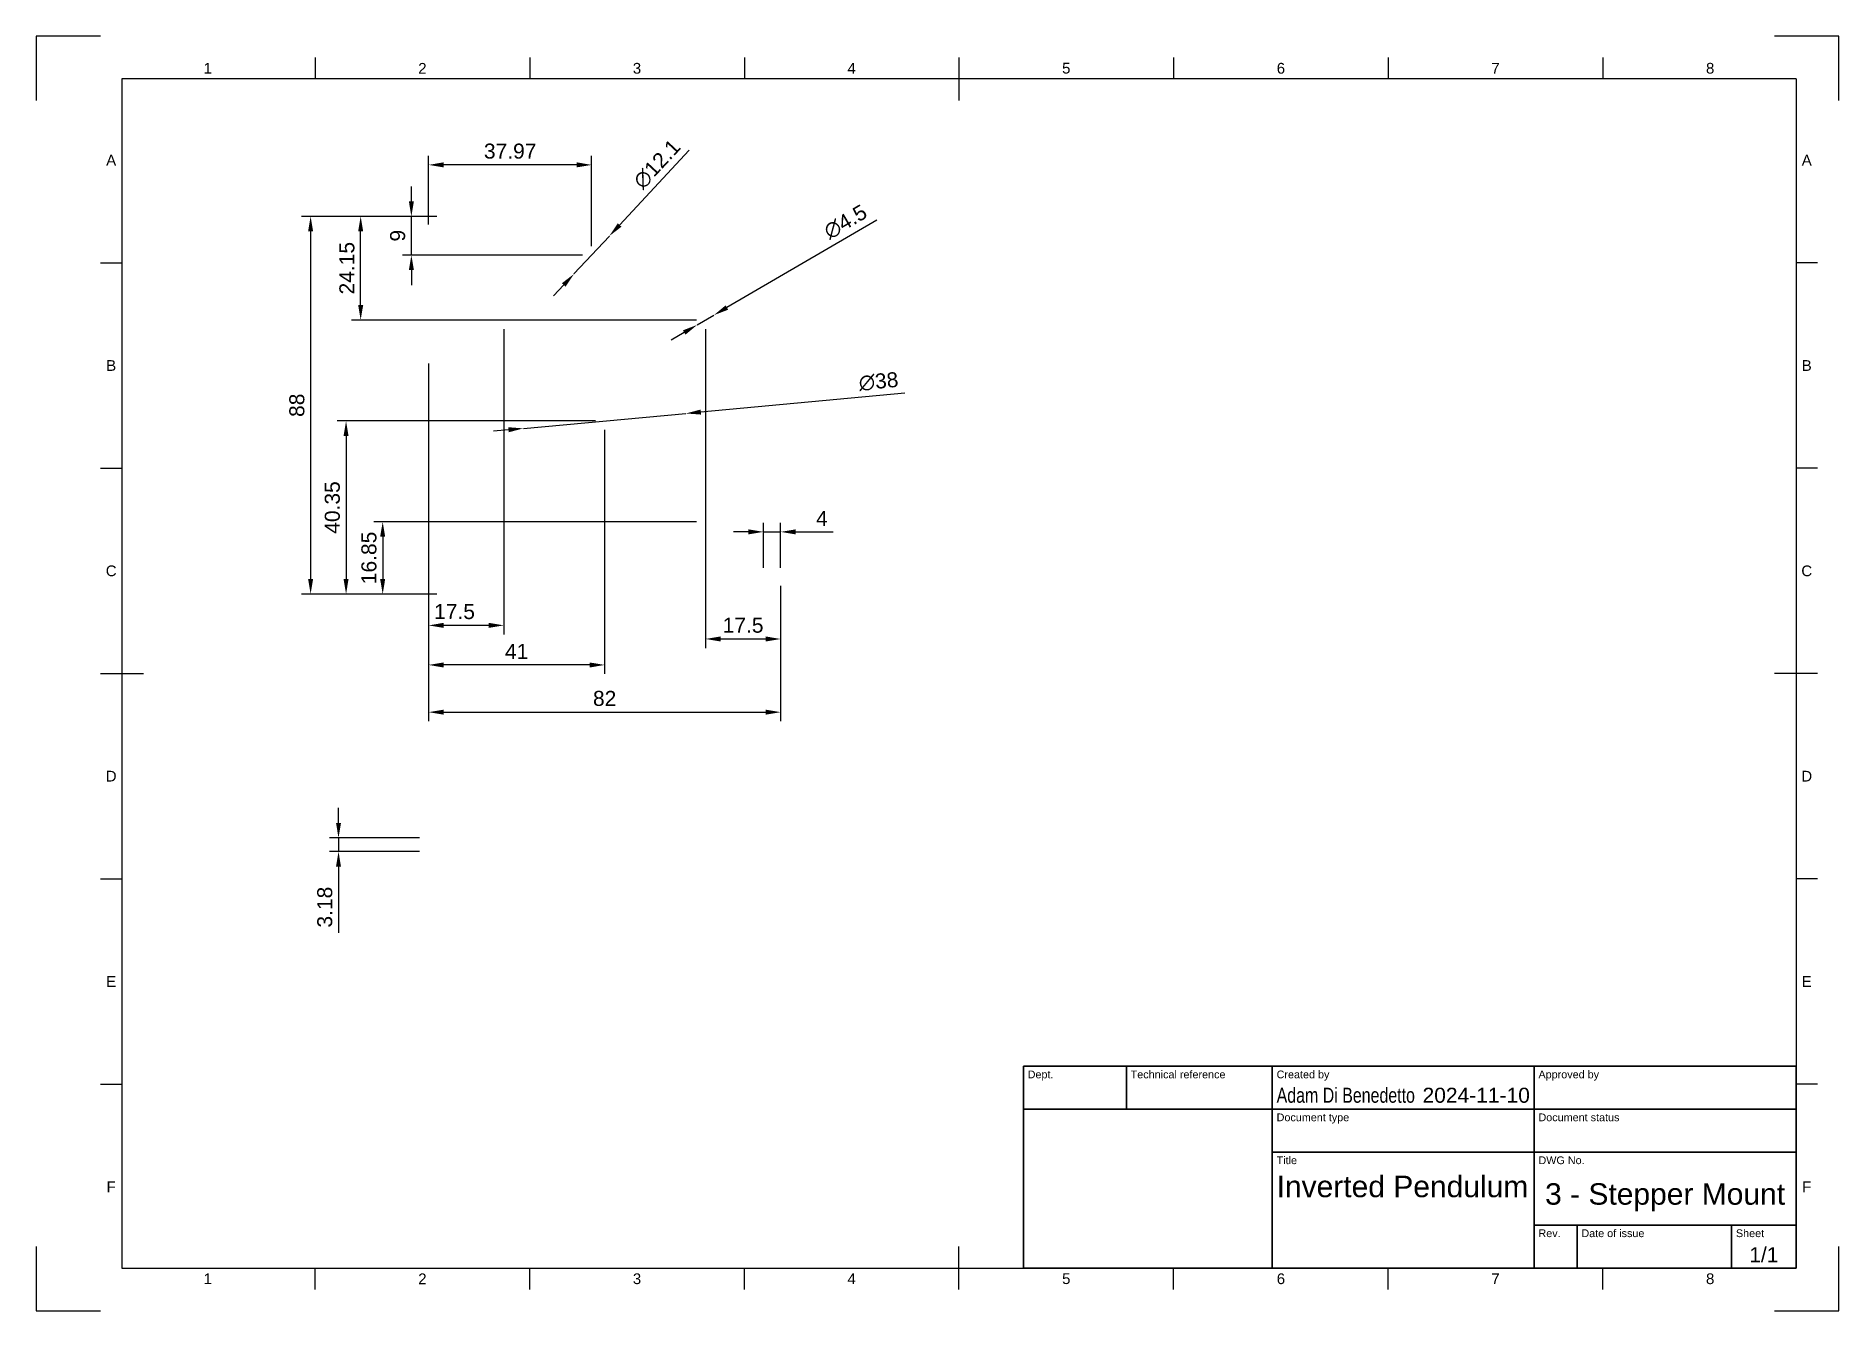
# Paper-space layout 'Sheet1' of a CAD drawing. Header units: millimetres. Extents: x 0 to 420, y 0 to 297.
import ezdxf
from ezdxf.enums import TextEntityAlignment as Align

# ---------------------------------------------------------------- set-up
doc = ezdxf.new("R2010")
doc.units = ezdxf.units.MM
doc.header["$LTSCALE"] = 0.75
for name, color, linetype, lineweight in [('BORDER', 7, 'Continuous', 25), ('FD_Dimensions', 7, 'Continuous', 25), ('TITLEBLOCK', 7, 'Continuous', 35)]:
    doc.layers.add(name, color=color, linetype=linetype, lineweight=lineweight)
doc.styles.add('FusionTitle', font='Arial.ttf')
doc.styles.get("Standard").update_dxf_attribs({"font": 'Arial.ttf'})
doc.dimstyles.new('Dim-ISO-25', dxfattribs={"dimtxt": 3.5, "dimasz": 3.5, "dimexe": 2.1, "dimexo": 2.1, "dimgap": 1.4, "dimtad": 1, "dimzin": 12, "dimdsep": 46, "dimtxsty": 'Standard', "dimcen": 0, "dimazin": 3, "dimtp": 0.1, "dimtm": 0.1, "dimtfac": 0.714286, "dimtmove": 0, "dimatfit": 3, "dimfxl": 1, "dimtzin": 12, "dimarcsym": 0})

# ---------------------------------------------------------------- blocks, each defined once
blk = doc.blocks.new('ISO_A3_SHEET')
at = {"layer": 'BORDER'}
for p, q in [((65, 292), (65, 287)), ((115, 292), (115, 287)), ((165, 292), (165, 287)), ((215, 292), (215, 282)), ((265, 292), (265, 287)), ((315, 292), (315, 287)), ((365, 292), (365, 287)), ((410, 287), (20, 287)), ((20, 287), (20, 10)), ((410, 287), (410, 10)), ((15, 244.16666), (20, 244.16666)), ((415, 244.16666), (410, 244.16666)), ((15, 196.33333), (20, 196.33333)), ((415, 196.33333), (410, 196.33333)), ((15, 148.5), (25, 148.5)), ((415, 148.5), (405, 148.5)), ((15, 100.66667), (20, 100.66667)), ((415, 100.66667), (410, 100.66667)), ((15, 52.83334), (20, 52.83334)), ((415, 52.83334), (410, 52.83334)), ((215, 5), (215, 15)), ((20, 10), (410, 10)), ((65, 5), (65, 10)), ((115, 5), (115, 10)), ((165, 5), (165, 10)), ((265, 5), (265, 10)), ((315, 5), (315, 10)), ((365, 5), (365, 10))]:
    blk.add_line(p, q, dxfattribs=at)
at = {"layer": 'Defpoints'}
for p, q in [((15, 297), (0, 297)), ((0, 297), (0, 282)), ((420, 297), (405, 297)), ((420, 282), (420, 297)), ((0, 15), (0, 0)), ((420, 0), (420, 15)), ((0, 0), (15, 0)), ((405, 0), (420, 0))]:
    blk.add_line(p, q, dxfattribs=at)
at = {"layer": 'BORDER', "style": 'FusionTitle'}
for s, p in [('1', (40, 289.5)), ('2', (90, 289.5)), ('3', (140, 289.5)), ('4', (190, 289.5)), ('5', (240, 289.5)), ('6', (290, 289.5)), ('7', (340, 289.5)), ('8', (390, 289.5)), ('A', (17.5, 268.08333)), ('A', (412.5, 268.08333)), ('B', (17.5, 220.25)), ('B', (412.5, 220.25)), ('C', (17.5, 172.41667)), ('C', (412.5, 172.41667)), ('D', (17.5, 124.58334)), ('D', (412.5, 124.58334)), ('E', (17.5, 76.75001)), ('E', (412.5, 76.75001)), ('F', (17.5, 28.91668)), ('F', (412.5, 28.91668)), ('1', (40, 7.5)), ('2', (90, 7.5)), ('3', (140, 7.5)), ('4', (190, 7.5)), ('5', (240, 7.5)), ('6', (290, 7.5)), ('7', (340, 7.5)), ('8', (390, 7.5))]:
    blk.add_text(s, height=2.5, dxfattribs=at).set_placement(p, align=Align.MIDDLE)
blk = doc.blocks.new('ISO_TITLEBLOCK')
at = {"layer": 'TITLEBLOCK'}
for p, q in [((0, 47), (-180, 47)), ((-180, 47), (-180, 0)), ((-156, 37), (-156, 47)), ((-122, 0), (-122, 47)), ((-61, 0), (-61, 47)), ((0, 0), (0, 47)), ((-180, 37), (0, 37)), ((-122, 27), (0, 27)), ((-61, 10), (0, 10)), ((-51, 0), (-51, 10)), ((-15, 0), (-15, 10)), ((-180, 0), (0, 0))]:
    blk.add_line(p, q, dxfattribs=at)
at = {"layer": 'TITLEBLOCK', "style": 'FusionTitle'}
for s, p in [('Dept.', (-179, 46)), ('Technical reference', (-155, 46)), ('Created by', (-121, 46)), ('Approved by', (-60, 46)), ('Document type', (-121, 36)), ('Document status', (-60, 36)), ('Title', (-121, 26)), ('DWG No.', (-60, 26)), ('Rev.', (-60, 9)), ('Date of issue', (-50, 9)), ('Sheet', (-14, 9))]:
    blk.add_text(s, height=1.8, dxfattribs=at).set_placement(p, align=Align.TOP_LEFT)
for tag, height, p in [('DEPT', 3.5, (-179, 42)), ('TECHNICAL_REFERENCE', 3.5, (-155, 42)), ('CREATED_BY', 3.5, (-121, 42)), ('APPROVED_BY', 3.5, (-60, 42)), ('DOCUMENT_TYPE', 3.5, (-121, 32)), ('DOCUMENT_STATUS', 3.5, (-60, 32)), ('TITLE_1', 5, (-121, 21.5)), ('TITLE_2', 5, (-121, 14)), ('TITLE_3', 5, (-121, 6.5)), ('DATE_OF_ISSUE', 3.5, (-50, 5))]:
    blk.add_attdef(tag, text='', height=height, dxfattribs=at).set_placement(p, align=Align.TOP_LEFT)
for tag, p in [('CREATED_DATE', (-62, 42)), ('APPROVED_DATE', (-0.99, 42))]:
    blk.add_attdef(tag, text='', height=3.5, dxfattribs=at).set_placement(p, align=Align.TOP_RIGHT)
for tag, height, p in [('DRAWING_NUMBER', 5, (-30.5, 19.75)), ('REV', 3.5, (-56, 4.85)), ('SHEET', 3.5, (-7.5, 4.85))]:
    blk.add_attdef(tag, text='', height=height, dxfattribs=at).set_placement(p, align=Align.TOP_CENTER)
blk = doc.blocks.new('*D28')
at = {"layer": 'Defpoints', "color": 0, "transparency": 16777216}
for p in [(133.56, 250.42), (125.31, 241.57)]:
    blk.add_point(p, dxfattribs=at)
at = {"layer": 'FD_Dimensions', "color": 0, "lineweight": -2, "transparency": 16777216}
for p, q in [((152.18, 270.4), (135.94, 252.98)), ((125.31, 241.57), (133.56, 250.42)), ((122.92, 239.01), (120.54, 236.45))]:
    blk.add_line(p, q, dxfattribs=at)
at = {"layer": 'FD_Dimensions', "color": 0, "transparency": 16777216}
for points in [[(135.52, 253.38), (136.37, 252.58), (133.56, 250.42)], [(122.5, 239.41), (123.35, 238.61), (125.31, 241.57)]]:
    blk.add_solid(points, dxfattribs=at)
at = {"layer": 'FD_Dimensions', "color": 0, "transparency": 16777216, "insert": (144.66, 267.15), "char_height": 3.5, "attachment_point": 5, "rotation": 47.019}
blk.add_mtext('∅12.1', dxfattribs=at)
blk = doc.blocks.new('*D29')
at = {"layer": 'Defpoints', "color": 0, "transparency": 16777216}
for p in [(157.9, 231.98), (154.02, 229.71)]:
    blk.add_point(p, dxfattribs=at)
at = {"layer": 'FD_Dimensions', "color": 0, "lineweight": -2, "transparency": 16777216}
for p, q in [((195.84, 254.14), (160.93, 233.75)), ((154.02, 229.71), (157.9, 231.98)), ((151, 227.94), (147.97, 226.18))]:
    blk.add_line(p, q, dxfattribs=at)
at = {"layer": 'FD_Dimensions', "color": 0, "transparency": 16777216}
for points in [[(160.63, 234.25), (161.22, 233.24), (157.9, 231.98)], [(150.7, 228.45), (151.29, 227.44), (154.02, 229.71)]]:
    blk.add_solid(points, dxfattribs=at)
at = {"layer": 'FD_Dimensions', "color": 0, "transparency": 16777216, "insert": (188.56, 253.7), "char_height": 3.5, "attachment_point": 5, "rotation": 30.2992}
blk.add_mtext('∅4.5', dxfattribs=at)
blk = doc.blocks.new('*D30')
at = {"layer": 'Defpoints', "color": 0, "transparency": 16777216}
for p in [(151.38, 209.08), (113.54, 205.6)]:
    blk.add_point(p, dxfattribs=at)
at = {"layer": 'FD_Dimensions', "color": 0, "lineweight": -2, "transparency": 16777216}
for p, q in [((202.36, 213.77), (154.87, 209.41)), ((113.54, 205.6), (151.38, 209.08)), ((110.06, 205.28), (106.57, 204.96))]:
    blk.add_line(p, q, dxfattribs=at)
at = {"layer": 'FD_Dimensions', "color": 0, "transparency": 16777216}
for points in [[(110, 205.87), (110.11, 204.7), (113.54, 205.6)], [(154.81, 209.99), (154.92, 208.82), (151.38, 209.08)]]:
    blk.add_solid(points, dxfattribs=at)
at = {"layer": 'FD_Dimensions', "color": 0, "transparency": 16777216, "insert": (196.27, 216.51), "char_height": 3.5, "attachment_point": 5, "rotation": 5.2545}
blk.add_mtext('∅38', dxfattribs=at)
blk = doc.blocks.new('*D31')
at = {"layer": 'Defpoints', "color": 0, "transparency": 16777216}
for p in [(91.46, 170.99), (173.46, 170.99), (173.46, 139.49)]:
    blk.add_point(p, dxfattribs=at)
at = {"layer": 'FD_Dimensions', "color": 0, "lineweight": -2, "transparency": 16777216}
for p, q in [((91.46, 168.89), (91.46, 137.39)), ((173.46, 168.89), (173.46, 137.39)), ((94.96, 139.49), (169.96, 139.49))]:
    blk.add_line(p, q, dxfattribs=at)
at = {"layer": 'FD_Dimensions', "color": 0, "transparency": 16777216}
for points in [[(94.96, 140.08), (94.96, 138.91), (91.46, 139.49)], [(169.96, 140.08), (169.96, 138.91), (173.46, 139.49)]]:
    blk.add_solid(points, dxfattribs=at)
at = {"layer": 'FD_Dimensions', "color": 0, "transparency": 16777216, "insert": (132.46, 142.68), "char_height": 3.5, "attachment_point": 5}
blk.add_mtext('82', dxfattribs=at)
blk = doc.blocks.new('*D32')
at = {"layer": 'Defpoints', "color": 0, "transparency": 16777216}
for p in [(95.46, 254.99), (63.96, 166.99), (95.46, 166.99)]:
    blk.add_point(p, dxfattribs=at)
at = {"layer": 'FD_Dimensions', "color": 0, "lineweight": -2, "transparency": 16777216}
for p, q in [((93.36, 254.99), (61.86, 254.99)), ((63.96, 251.49), (63.96, 170.49)), ((93.36, 166.99), (61.86, 166.99))]:
    blk.add_line(p, q, dxfattribs=at)
at = {"layer": 'FD_Dimensions', "color": 0, "transparency": 16777216}
for points in [[(63.38, 251.49), (64.54, 251.49), (63.96, 254.99)], [(63.38, 170.49), (64.54, 170.49), (63.96, 166.99)]]:
    blk.add_solid(points, dxfattribs=at)
at = {"layer": 'FD_Dimensions', "color": 0, "transparency": 16777216, "insert": (60.77, 210.99), "char_height": 3.5, "attachment_point": 5, "rotation": 90}
blk.add_mtext('88', dxfattribs=at)
blk = doc.blocks.new('*D33')
at = {"layer": 'Defpoints', "color": 0, "transparency": 16777216}
for p in [(173.46, 181.49), (169.46, 170.99), (173.46, 170.99)]:
    blk.add_point(p, dxfattribs=at)
at = {"layer": 'FD_Dimensions', "color": 0, "lineweight": -2, "transparency": 16777216}
for p, q in [((165.96, 181.49), (162.46, 181.49)), ((169.46, 173.09), (169.46, 183.59)), ((169.46, 181.49), (173.46, 181.49)), ((173.46, 173.09), (173.46, 183.59)), ((176.96, 181.49), (185.68, 181.49))]:
    blk.add_line(p, q, dxfattribs=at)
at = {"layer": 'FD_Dimensions', "color": 0, "transparency": 16777216}
for points in [[(165.96, 182.08), (165.96, 180.91), (169.46, 181.49)], [(176.96, 182.08), (176.96, 180.91), (173.46, 181.49)]]:
    blk.add_solid(points, dxfattribs=at)
at = {"layer": 'FD_Dimensions', "color": 0, "transparency": 16777216, "insert": (183.07, 184.64), "char_height": 3.5, "attachment_point": 5}
blk.add_mtext('4', dxfattribs=at)
blk = doc.blocks.new('*D34')
at = {"layer": 'Defpoints', "color": 0, "transparency": 16777216}
for p in [(91.46, 110.19), (70.46, 107.02), (91.46, 107.02)]:
    blk.add_point(p, dxfattribs=at)
at = {"layer": 'FD_Dimensions', "color": 0, "lineweight": -2, "transparency": 16777216}
for p, q in [((70.46, 113.69), (70.46, 117.19)), ((89.36, 110.19), (68.36, 110.19)), ((70.46, 110.19), (70.46, 107.02)), ((89.36, 107.02), (68.36, 107.02)), ((70.46, 103.52), (70.46, 88.12))]:
    blk.add_line(p, q, dxfattribs=at)
at = {"layer": 'FD_Dimensions', "color": 0, "transparency": 16777216}
for points in [[(69.88, 113.69), (71.04, 113.69), (70.46, 110.19)], [(69.88, 103.52), (71.04, 103.52), (70.46, 107.02)]]:
    blk.add_solid(points, dxfattribs=at)
at = {"layer": 'FD_Dimensions', "color": 0, "transparency": 16777216, "insert": (67.27, 94.07), "char_height": 3.5, "attachment_point": 5, "rotation": 90}
blk.add_mtext('3.18', dxfattribs=at)
blk = doc.blocks.new('*D38')
at = {"layer": 'Defpoints', "color": 0, "transparency": 16777216}
for p in [(108.96, 230.84), (91.46, 222.85), (91.46, 159.71)]:
    blk.add_point(p, dxfattribs=at)
at = {"layer": 'FD_Dimensions', "color": 0, "lineweight": -2, "transparency": 16777216}
for p, q in [((108.96, 228.74), (108.96, 157.61)), ((91.46, 220.75), (91.46, 157.61)), ((105.46, 159.71), (94.96, 159.71))]:
    blk.add_line(p, q, dxfattribs=at)
at = {"layer": 'FD_Dimensions', "color": 0, "transparency": 16777216}
for points in [[(94.96, 160.3), (94.96, 159.13), (91.46, 159.71)], [(105.46, 160.3), (105.46, 159.13), (108.96, 159.71)]]:
    blk.add_solid(points, dxfattribs=at)
at = {"layer": 'FD_Dimensions', "color": 0, "transparency": 16777216, "insert": (97.49, 162.9), "char_height": 3.5, "attachment_point": 5}
blk.add_mtext('17.5', dxfattribs=at)
blk = doc.blocks.new('*D39')
at = {"layer": 'Defpoints', "color": 0, "transparency": 16777216}
for p in [(155.96, 230.84), (173.46, 170.99), (173.46, 156.54)]:
    blk.add_point(p, dxfattribs=at)
at = {"layer": 'FD_Dimensions', "color": 0, "lineweight": -2, "transparency": 16777216}
for p, q in [((155.96, 228.74), (155.96, 154.44)), ((173.46, 168.89), (173.46, 154.44)), ((159.46, 156.54), (169.96, 156.54))]:
    blk.add_line(p, q, dxfattribs=at)
at = {"layer": 'FD_Dimensions', "color": 0, "transparency": 16777216}
for points in [[(159.46, 157.13), (159.46, 155.96), (155.96, 156.54)], [(169.96, 157.13), (169.96, 155.96), (173.46, 156.54)]]:
    blk.add_solid(points, dxfattribs=at)
at = {"layer": 'FD_Dimensions', "color": 0, "transparency": 16777216, "insert": (164.71, 159.73), "char_height": 3.5, "attachment_point": 5}
blk.add_mtext('17.5', dxfattribs=at)
blk = doc.blocks.new('*D40')
at = {"layer": 'Defpoints', "color": 0, "transparency": 16777216}
for p in [(155.96, 183.84), (80.75, 166.99), (95.46, 166.99)]:
    blk.add_point(p, dxfattribs=at)
at = {"layer": 'FD_Dimensions', "color": 0, "lineweight": -2, "transparency": 16777216}
for p, q in [((153.86, 183.84), (78.65, 183.84)), ((80.75, 180.34), (80.75, 170.49)), ((93.36, 166.99), (78.65, 166.99))]:
    blk.add_line(p, q, dxfattribs=at)
at = {"layer": 'FD_Dimensions', "color": 0, "transparency": 16777216}
for points in [[(80.16, 180.34), (81.33, 180.34), (80.75, 183.84)], [(80.16, 170.49), (81.33, 170.49), (80.75, 166.99)]]:
    blk.add_solid(points, dxfattribs=at)
at = {"layer": 'FD_Dimensions', "color": 0, "transparency": 16777216, "insert": (77.56, 175.42), "char_height": 3.5, "attachment_point": 5, "rotation": 90}
blk.add_mtext('16.85', dxfattribs=at)
blk = doc.blocks.new('*D41')
at = {"layer": 'Defpoints', "color": 0, "transparency": 16777216}
for p in [(75.62, 254.99), (95.46, 254.99), (155.96, 230.84)]:
    blk.add_point(p, dxfattribs=at)
at = {"layer": 'FD_Dimensions', "color": 0, "lineweight": -2, "transparency": 16777216}
for p, q in [((93.36, 254.99), (73.52, 254.99)), ((75.62, 234.34), (75.62, 251.49)), ((153.86, 230.84), (73.52, 230.84))]:
    blk.add_line(p, q, dxfattribs=at)
at = {"layer": 'FD_Dimensions', "color": 0, "transparency": 16777216}
for points in [[(75.04, 251.49), (76.21, 251.49), (75.62, 254.99)], [(75.04, 234.34), (76.21, 234.34), (75.62, 230.84)]]:
    blk.add_solid(points, dxfattribs=at)
at = {"layer": 'FD_Dimensions', "color": 0, "transparency": 16777216, "insert": (72.43, 242.92), "char_height": 3.5, "attachment_point": 5, "rotation": 90}
blk.add_mtext('24.15', dxfattribs=at)
blk = doc.blocks.new('*D42')
at = {"layer": 'Defpoints', "color": 0, "transparency": 16777216}
for p in [(87.43, 254.99), (95.46, 254.99), (129.43, 245.99)]:
    blk.add_point(p, dxfattribs=at)
at = {"layer": 'FD_Dimensions', "color": 0, "lineweight": -2, "transparency": 16777216}
for p, q in [((87.43, 258.49), (87.43, 261.99)), ((93.36, 254.99), (85.33, 254.99)), ((87.43, 245.99), (87.43, 254.99)), ((127.33, 245.99), (85.33, 245.99)), ((87.43, 242.49), (87.43, 238.99))]:
    blk.add_line(p, q, dxfattribs=at)
at = {"layer": 'FD_Dimensions', "color": 0, "transparency": 16777216}
for points in [[(86.85, 258.49), (88.02, 258.49), (87.43, 254.99)], [(86.85, 242.49), (88.02, 242.49), (87.43, 245.99)]]:
    blk.add_solid(points, dxfattribs=at)
at = {"layer": 'FD_Dimensions', "color": 0, "transparency": 16777216, "insert": (84.25, 250.49), "char_height": 3.5, "attachment_point": 5, "rotation": 90}
blk.add_mtext('9', dxfattribs=at)
blk = doc.blocks.new('*D43')
at = {"layer": 'Defpoints', "color": 0, "transparency": 16777216}
for p in [(91.46, 266.99), (91.46, 250.99), (129.43, 245.99)]:
    blk.add_point(p, dxfattribs=at)
at = {"layer": 'FD_Dimensions', "color": 0, "lineweight": -2, "transparency": 16777216}
for p, q in [((91.46, 253.09), (91.46, 269.09)), ((129.43, 248.09), (129.43, 269.09)), ((125.93, 266.99), (94.96, 266.99))]:
    blk.add_line(p, q, dxfattribs=at)
at = {"layer": 'FD_Dimensions', "color": 0, "transparency": 16777216}
for points in [[(94.96, 267.58), (94.96, 266.41), (91.46, 266.99)], [(125.93, 267.58), (125.93, 266.41), (129.43, 266.99)]]:
    blk.add_solid(points, dxfattribs=at)
at = {"layer": 'FD_Dimensions', "color": 0, "transparency": 16777216, "insert": (110.45, 270.18), "char_height": 3.5, "attachment_point": 5}
blk.add_mtext('37.97', dxfattribs=at)
blk = doc.blocks.new('*D44')
at = {"layer": 'Defpoints', "color": 0, "transparency": 16777216}
for p in [(132.46, 207.34), (91.46, 170.99), (91.46, 150.49)]:
    blk.add_point(p, dxfattribs=at)
at = {"layer": 'FD_Dimensions', "color": 0, "lineweight": -2, "transparency": 16777216}
for p, q in [((132.46, 205.24), (132.46, 148.39)), ((91.46, 168.89), (91.46, 148.39)), ((128.96, 150.49), (94.96, 150.49))]:
    blk.add_line(p, q, dxfattribs=at)
at = {"layer": 'FD_Dimensions', "color": 0, "transparency": 16777216}
for points in [[(94.96, 151.07), (94.96, 149.9), (91.46, 150.49)], [(128.96, 151.07), (128.96, 149.9), (132.46, 150.49)]]:
    blk.add_solid(points, dxfattribs=at)
at = {"layer": 'FD_Dimensions', "color": 0, "transparency": 16777216, "insert": (111.96, 153.64), "char_height": 3.5, "attachment_point": 5}
blk.add_mtext('41', dxfattribs=at)
blk = doc.blocks.new('*D45')
at = {"layer": 'Defpoints', "color": 0, "transparency": 16777216}
for p in [(132.46, 207.34), (72.22, 166.99), (95.46, 166.99)]:
    blk.add_point(p, dxfattribs=at)
at = {"layer": 'FD_Dimensions', "color": 0, "lineweight": -2, "transparency": 16777216}
for p, q in [((130.36, 207.34), (70.12, 207.34)), ((72.22, 203.84), (72.22, 170.49)), ((93.36, 166.99), (70.12, 166.99))]:
    blk.add_line(p, q, dxfattribs=at)
at = {"layer": 'FD_Dimensions', "color": 0, "transparency": 16777216}
for points in [[(71.64, 203.84), (72.8, 203.84), (72.22, 207.34)], [(71.64, 170.49), (72.8, 170.49), (72.22, 166.99)]]:
    blk.add_solid(points, dxfattribs=at)
at = {"layer": 'FD_Dimensions', "color": 0, "transparency": 16777216, "insert": (69.03, 187.17), "char_height": 3.5, "attachment_point": 5, "rotation": 90}
blk.add_mtext('40.35', dxfattribs=at)

psp = doc.layouts.new('Sheet1')

# ---------------------------------------------------------------- block references
at = {"layer": 'BORDER'}
psp.add_blockref('ISO_A3_SHEET', (0, 0), dxfattribs=at)
at = {"layer": 'TITLEBLOCK'}
ref = psp.add_blockref('ISO_TITLEBLOCK', (410, 10), dxfattribs=at)
ref.add_attrib('CREATED_DATE', '2024-11-10', dxfattribs={"height": 3.5, "style": 'FusionTitle'}).set_placement((348, 52), align=Align.TOP_RIGHT)
ref.add_attrib('SHEET', '1/1', dxfattribs={"height": 3.5, "style": 'FusionTitle'}).set_placement((402.5, 14.85), align=Align.TOP_CENTER)
ref.add_attrib('DRAWING_NUMBER', '3 - Stepper Mount', dxfattribs={"height": 5, "style": 'FusionTitle'}).set_placement((379.5, 29.751), align=Align.TOP_CENTER)
ref.add_attrib('TITLE_1', 'Inverted Pendulum', dxfattribs={"height": 5, "style": 'FusionTitle'}).set_placement((289, 31.5), align=Align.TOP_LEFT)
ref.add_attrib('CREATED_BY', 'Adam Di Benedetto', dxfattribs={"height": 3.5, "style": 'FusionTitle', "width": 0.760101}).set_placement((289, 52), align=Align.TOP_LEFT)

# ---------------------------------------------------------------- dimensions: what is measured, and where the dimension line sits
at = {"layer": 'FD_Dimensions'}
for p1, p2, picture, middle in [((125.31, 241.569), (133.558, 250.42), '*D28', (147.058, 264.907)), ((154.019, 229.71), (157.904, 231.98), '*D29', (190.221, 250.864)), ((113.541, 205.605), (151.381, 209.085), '*D30', (196.572, 213.241))]:
    dim = psp.add_diameter_dim_2p(p1=p1, p2=p2, dimstyle='Dim-ISO-25', override={"dimlfac": -1, "dimclrd": 0, "dimclre": 0}, dxfattribs=at)
    dim.commit()
    dim.dimension.update_dxf_attribs({"geometry": picture, "text_midpoint": middle, "dimtype": 163})
for base, p1, p2, picture, middle in [((91.461, 266.995), (129.434, 245.995), (91.461, 250.995), '*D43', (110.448, 270.183)), ((91.461, 150.487), (132.461, 207.345), (91.461, 170.995), '*D44', (111.961, 153.644))]:
    dim = psp.add_linear_dim(base=base, p1=p1, p2=p2, dimstyle='Dim-ISO-25', override={"dimlfac": -1, "dimclrd": 0, "dimclre": 0}, dxfattribs=at)
    dim.commit()
    dim.dimension.update_dxf_attribs({"geometry": picture, "text_midpoint": middle})
for base, p1, p2, angle, picture, middle in [((87.434, 254.995), (129.434, 245.995), (95.461, 254.995), 270, '*D42', (84.247, 250.495)), ((173.461, 156.543), (155.961, 230.845), (173.461, 170.995), 180, '*D39', (164.711, 159.73)), ((72.219, 166.995), (132.461, 207.345), (95.461, 166.995), 90, '*D45', (69.03, 187.17))]:
    dim = psp.add_linear_dim(base=base, p1=p1, p2=p2, angle=angle, dimstyle='Dim-ISO-25', override={"dimlfac": -1, "dimclrd": 0, "dimclre": 0}, dxfattribs=at)
    dim.commit()
    dim.dimension.update_dxf_attribs({"geometry": picture, "text_midpoint": middle})
for p1, p2, distance, picture, middle in [((95.461, 254.995), (95.461, 166.995), -31.5, '*D32', (60.774, 210.995)), ((169.461, 170.995), (173.461, 170.995), 10.5, '*D33', (183.072, 184.645)), ((91.461, 170.995), (173.461, 170.995), -31.5, '*D31', (132.461, 142.682)), ((91.461262351, 110.190824987), (91.461262351, 107.015824987), -21, '*D34', (67.273063169, 94.067734946))]:
    dim = psp.add_aligned_dim(p1=p1, p2=p2, distance=distance, dimstyle='Dim-ISO-25', override={"dimlfac": -1, "dimclrd": 0, "dimclre": 0}, dxfattribs=at)
    dim.commit()
    dim.dimension.update_dxf_attribs({"geometry": picture, "text_midpoint": middle})
for base, p1, p2, angle, picture, middle in [((75.622, 254.995), (155.961, 230.845), (95.461, 254.995), 270, '*D41', (75.622, 242.92)), ((80.745, 166.995), (155.961, 183.845), (95.461, 166.995), 90, '*D40', (80.745, 175.42))]:
    dim = psp.add_linear_dim(base=base, p1=p1, p2=p2, angle=angle, dimstyle='Dim-ISO-25', override={"dimlfac": -1}, dxfattribs=at)
    dim.commit()
    dim.dimension.update_dxf_attribs({"geometry": picture, "text_midpoint": middle, "dimtype": 160})
dim = psp.add_linear_dim(base=(91.461, 159.712), p1=(108.961, 230.845), p2=(91.461, 222.845), dimstyle='Dim-ISO-25', override={"dimlfac": -1}, dxfattribs=at)
dim.commit()
dim.dimension.update_dxf_attribs({"geometry": '*D38', "text_midpoint": (97.485, 159.712), "dimtype": 160})

doc.saveas('drawing.dxf')
